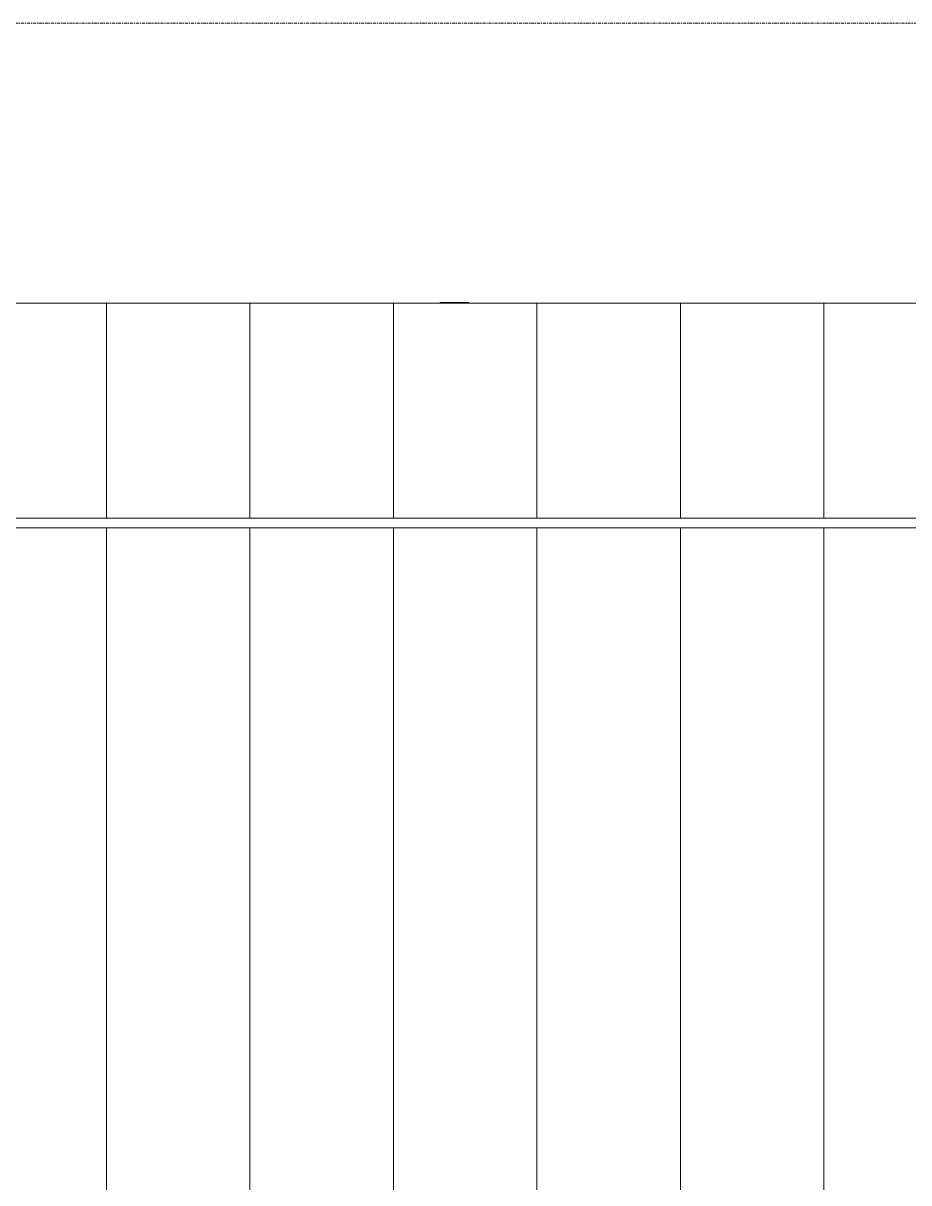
# Model space of a CAD drawing. Header units: centimetres. Extents: x -3046 to 63786, y -269 to 1483.
# Drawn here: x 30316 to 30779, y 628 to 1235 of the extents above; entities that cross this region are included whole.
import ezdxf

# ---------------------------------------------------------------- set-up
doc = ezdxf.new("R2010")
doc.units = ezdxf.units.CM
doc.linetypes.add('Centre', pattern=[3.175, 0.635, -0.475, 1.59, -0.475])
for name, color, linetype, lineweight in [('A-FLOR-LEVL', 7, 'Continuous', 9), ('A-ROOF', 7, 'Continuous', 9), ('A-ROOF-PATT', 7, 'Continuous', 9), ('A-WALL-PATT', 7, 'Continuous', 9), ('S-BEAM', 7, 'Continuous', 9)]:
    doc.layers.add(name, color=color, linetype=linetype, lineweight=lineweight)

# ---------------------------------------------------------------- blocks, each defined once
blk = doc.blocks.new('PQ_RVR_EST-01_ZZ_ZZ_MO_T_A_rvt-3-s03')
at = {"layer": 'S-BEAM'}
for p, q in [((-12889.97, 1088.43), (-12904.97, 1088.43)), ((-12904.97, 1088.43), (-12904.97, 1088.14)), ((-12904.97, 1088.43), (-12889.97, 1088.43)), ((-12889.97, 1088.14), (-12889.97, 1088.43))]:
    blk.add_line(p, q, dxfattribs=at)

msp = doc.modelspace()

# ---------------------------------------------------------------- hatches: boundary and pattern name
at = {"layer": 'A-ROOF-PATT', "true_color": 0xc0c0c0}
h = msp.add_hatch(dxfattribs=at)
h.set_pattern_fill('FP_23', color=9, style=0, pattern_type=2)
h.set_pattern_definition([(90, (37934.65, -334.3), (-75, 5e-15), [])])
h.paths.add_polyline_path([(30151.86, 975.83), (30937.74, 975.83), (30937.74, 1088.14), (30151.86, 1088.14), (30151.86, 987.79)])
at = {"layer": 'A-WALL-PATT', "true_color": 0xc0c0c0}
h = msp.add_hatch(dxfattribs=at)
h.set_pattern_fill('FP_21', color=9, style=0, pattern_type=2)
h.set_pattern_definition([(90, (37934.65, 711.715), (-75, 5e-15), [])])
h.paths.add_polyline_path([(30954.45, 492.68), (30955.44, 492.68), (30955.23, 515.53), (30954.31, 515.53), (30954.31, 554.2), (30949.93, 554.2), (30949.93, 569.16), (30954.31, 569.16), (30954.31, 605.09), (30949.94, 605.09), (30949.94, 609.72), (30923.49, 605.82), (30923.49, 492.68), (30954.31, 492.68)])
h.paths.add_polyline_path([(30166.93, 492.68), (30166.93, 494.1), (30161.01, 493.22), (30161.01, 492.68)])
h.paths.add_polyline_path([(30161.01, 498.28), (30320.24, 521.79), (30320.28, 522.27), (30324.5, 522.42), (30949.94, 614.78), (30949.94, 620.06), (30954.31, 620.06), (30954.31, 656.93), (30949.94, 656.93), (30949.94, 671.89), (30954.31, 671.89), (30954.31, 706.51), (30949.94, 706.51), (30949.94, 721.47), (30954.31, 721.47), (30954.31, 756.2), (30949.94, 756.2), (30949.94, 771.16), (30954.31, 771.16), (30954.31, 807.86), (30949.94, 807.86), (30949.94, 822.83), (30954.31, 822.83), (30954.31, 858.94), (30949.93, 858.94), (30949.93, 873.9), (30954.31, 873.9), (30954.31, 899.44), (30949.94, 899.44), (30949.94, 914.41), (30954.31, 914.41), (30954.31, 958.66), (30939.64, 958.66), (30939.64, 956.05), (30937.74, 956.05), (30937.74, 970.65), (30161.01, 970.65), (30161.01, 518.03), (30161.76, 518.03), (30161.76, 513.03), (30161.01, 513.03)])

# ---------------------------------------------------------------- linework, layer by layer
at = {"layer": 'A-FLOR-LEVL', "color": 253, "linetype": 'Centre', "true_color": 0xaaaaaa}
msp.add_line((29167.63, 1234.51), (46484.56, 1234.51), dxfattribs=at)
at = {"layer": 'A-ROOF'}
for p, q in [((30937.74, 1088.14), (30151.86, 1088.14)), ((30151.86, 975.83), (30937.74, 975.83)), ((30937.74, 970.65), (30151.86, 970.65))]:
    msp.add_line(p, q, dxfattribs=at)

# ---------------------------------------------------------------- block references
at = {"lineweight": 5}
msp.add_blockref('PQ_RVR_EST-01_ZZ_ZZ_MO_T_A_rvt-3-s03', (43439.04, 0), dxfattribs=at)

doc.saveas('drawing.dxf')
